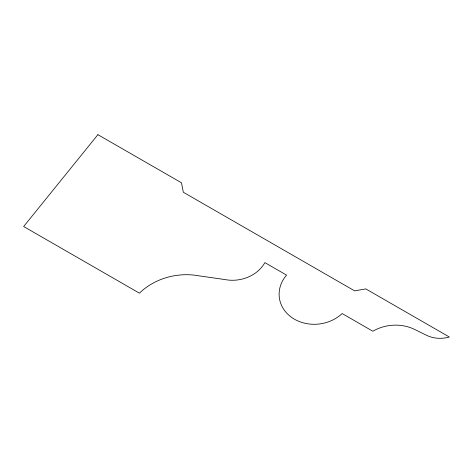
<?xml version="1.0" encoding="UTF-8"?>
<svg xmlns="http://www.w3.org/2000/svg" width="473" height="473" viewBox="0 0 473 473"><rect width="100%" height="100%" fill="white"/><g stroke="black" fill="none" stroke-linecap="round" stroke-linejoin="round"><path stroke-width="0.71" d="M97.905 134.681L23.65 226.52L139.429 293.171A60.438 51.533 -7.1 0 1 198.926 275.83L224.781 279.531A34.647 29.545 -7.1 0 0 264.862 262.616L286.549 275.103A36.563 31.177 -7.1 0 0 292.012 317.667A36.563 31.177 -7.1 0 0 342.15 313.558L372.848 331.23A39.336 33.542 -7.1 0 1 414.112 329.184L426.055 335.055A28.321 24.147 -7.1 0 0 449.35 337.007L365.789 288.897L354.644 290.877L183.347 192.263L181.472 182.785L97.905 134.681"/></g></svg>
